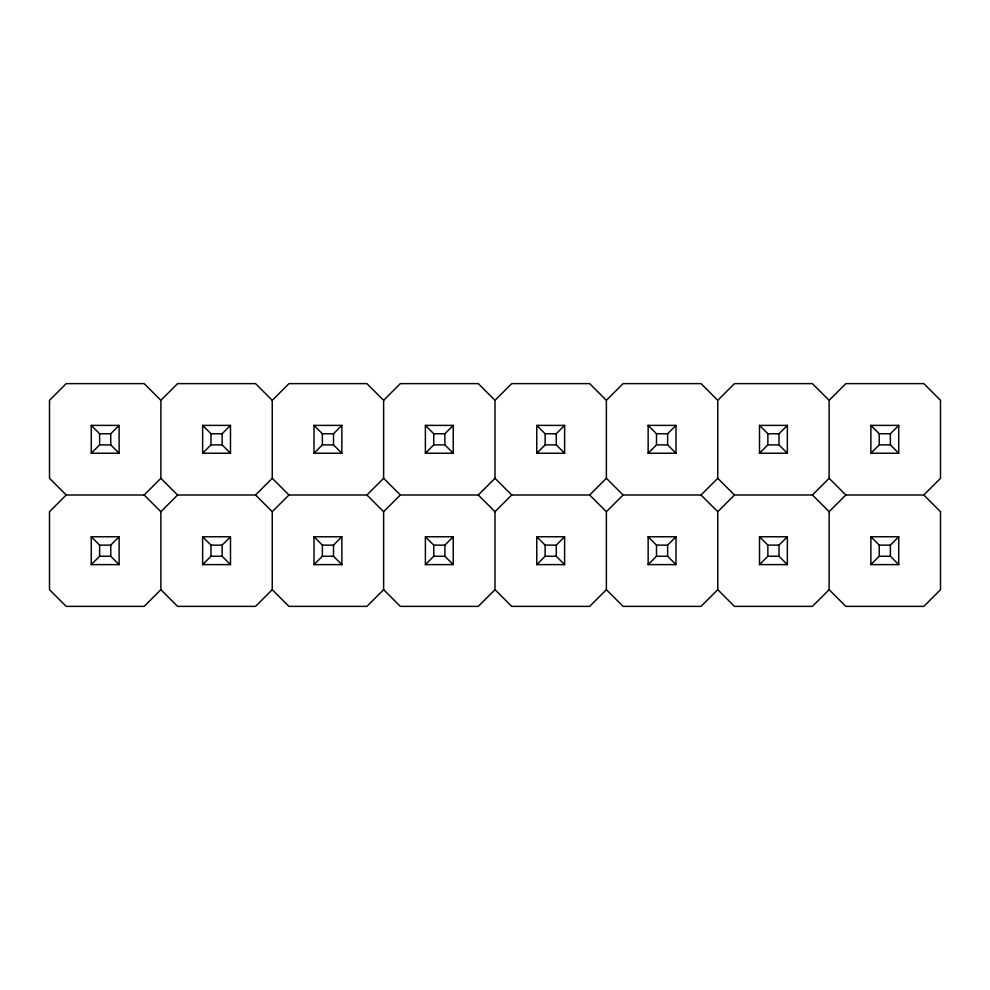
<?xml version="1.0" encoding="UTF-8"?>
<svg xmlns="http://www.w3.org/2000/svg" width="990" height="990" viewBox="0 0 990 990"><rect width="100%" height="100%" fill="white"/><g stroke="black" fill="none" stroke-linecap="round" stroke-linejoin="round"><path stroke-width="1.49" d="M91.266 453.234L99.619 444.881L110.756 444.881L119.109 453.234L119.109 425.391L91.266 425.391L91.266 453.234L119.109 453.234M91.266 425.391L99.619 433.744L110.756 433.744L119.109 425.391M66.206 495L49.5 511.706L49.5 589.669L66.206 606.375L144.169 606.375L160.875 589.669L160.875 511.706L144.169 495L66.206 495L49.5 478.294L49.5 400.331L66.206 383.625L144.169 383.625L160.875 400.331L160.875 478.294L144.169 495M160.875 400.331L177.581 383.625L255.544 383.625L272.25 400.331L272.25 478.294L255.544 495L177.581 495L160.875 511.706M91.266 564.609L99.619 556.256L110.756 556.256L119.109 564.609L119.109 536.766L91.266 536.766L91.266 564.609L119.109 564.609M91.266 536.766L99.619 545.119L110.756 545.119L119.109 536.766M202.641 453.234L210.994 444.881L222.131 444.881L230.484 453.234L202.641 453.234L202.641 425.391L230.484 425.391L230.484 453.234M202.641 425.391L210.994 433.744L222.131 433.744L230.484 425.391M272.25 400.331L288.956 383.625L366.919 383.625L383.625 400.331L383.625 478.294L366.919 495L288.956 495L272.25 478.294M202.641 564.609L210.994 556.256L222.131 556.256L230.484 564.609L202.641 564.609L202.641 536.766L230.484 536.766L230.484 564.609M202.641 536.766L210.994 545.119L222.131 545.119L230.484 536.766M314.016 453.234L322.369 444.881L333.506 444.881L341.859 453.234L341.859 425.391L314.016 425.391L314.016 453.234L341.859 453.234M314.016 425.391L322.369 433.744L333.506 433.744L341.859 425.391M495 478.294L511.706 495L589.669 495L606.375 478.294L606.375 400.331L589.669 383.625L511.706 383.625L495 400.331L495 478.294L478.294 495L400.331 495L383.625 511.706L383.625 589.669L366.919 606.375L288.956 606.375L272.25 589.669L272.25 511.706L288.956 495M383.625 400.331L400.331 383.625L478.294 383.625L495 400.331M272.25 589.669L255.544 606.375L177.581 606.375L160.875 589.669M314.016 564.609L322.369 556.256L333.506 556.256L341.859 564.609L341.859 536.766L314.016 536.766L314.016 564.609L341.859 564.609M314.016 536.766L322.369 545.119L333.506 545.119L341.859 536.766M425.391 453.234L433.744 444.881L444.881 444.881L453.234 453.234L453.234 425.391L425.391 425.391L425.391 453.234L453.234 453.234M425.391 425.391L433.744 433.744L444.881 433.744L453.234 425.391M425.391 564.609L433.744 556.256L444.881 556.256L453.234 564.609L453.234 536.766L425.391 536.766L425.391 564.609L453.234 564.609M425.391 536.766L433.744 545.119L444.881 545.119L453.234 536.766M536.766 453.234L545.119 444.881L556.256 444.881L564.609 453.234L536.766 453.234L536.766 425.391L564.609 425.391L564.609 453.234M536.766 425.391L545.119 433.744L556.256 433.744L564.609 425.391M383.625 589.669L400.331 606.375L478.294 606.375L495 589.669L495 511.706L511.706 495M606.375 400.331L623.081 383.625L701.044 383.625L717.75 400.331L717.75 478.294L701.044 495L623.081 495L606.375 478.294M536.766 564.609L545.119 556.256L556.256 556.256L564.609 564.609L564.609 536.766L536.766 536.766L536.766 564.609L564.609 564.609M536.766 536.766L545.119 545.119L556.256 545.119L564.609 536.766M648.141 453.234L656.494 444.881L667.631 444.881L675.984 453.234L675.984 425.391L648.141 425.391L648.141 453.234L675.984 453.234M648.141 425.391L656.494 433.744L667.631 433.744L675.984 425.391M495 589.669L511.706 606.375L589.669 606.375L606.375 589.669L606.375 511.706L623.081 495M717.75 400.331L734.456 383.625L812.419 383.625L829.125 400.331L829.125 478.294L812.419 495L734.456 495L717.75 478.294M648.141 564.609L656.494 556.256L667.631 556.256L675.984 564.609L675.984 536.766L648.141 536.766L648.141 564.609L675.984 564.609M667.631 556.256L667.631 545.119L675.984 536.766M759.516 453.234L767.869 444.881L779.006 444.881L787.359 453.234L787.359 425.391L759.516 425.391L759.516 453.234L787.359 453.234M779.006 444.881L779.006 433.744L787.359 425.391M606.375 589.669L623.081 606.375L701.044 606.375L717.75 589.669L717.75 511.706L734.456 495M829.125 400.331L845.831 383.625L923.794 383.625L940.5 400.331L940.5 478.294L923.794 495L845.831 495L829.125 478.294M759.516 564.609L767.869 556.256L779.006 556.256L787.359 564.609L787.359 536.766L759.516 536.766L759.516 564.609L787.359 564.609M779.006 556.256L779.006 545.119L787.359 536.766M870.891 453.234L879.244 444.881L890.381 444.881L898.734 453.234L898.734 425.391L870.891 425.391L870.891 453.234L898.734 453.234M890.381 444.881L890.381 433.744L898.734 425.391M717.75 589.669L734.456 606.375L812.419 606.375L829.125 589.669L829.125 511.706L845.831 495M870.891 564.609L879.244 556.256L890.381 556.256L898.734 564.609L898.734 536.766L870.891 536.766L870.891 564.609L898.734 564.609M890.381 556.256L890.381 545.119L898.734 536.766M759.516 425.391L767.869 433.744L779.006 433.744M870.891 425.391L879.244 433.744L890.381 433.744M648.141 536.766L656.494 545.119L667.631 545.119M759.516 536.766L767.869 545.119L779.006 545.119M870.891 536.766L879.244 545.119L890.381 545.119M923.794 495L940.5 511.706L940.5 589.669L923.794 606.375L845.831 606.375L829.125 589.669M812.419 495L829.125 511.706M701.044 495L717.75 511.706M589.669 495L606.375 511.706M478.294 495L495 511.706M383.625 478.294L400.331 495M366.919 495L383.625 511.706M255.544 495L272.25 511.706M160.875 478.294L177.581 495M879.244 433.744L879.244 444.881M879.244 545.119L879.244 556.256M767.869 433.744L767.869 444.881M767.869 545.119L767.869 556.256M667.631 433.744L667.631 444.881M656.494 433.744L656.494 444.881M656.494 545.119L656.494 556.256M556.256 433.744L556.256 444.881M556.256 545.119L556.256 556.256M545.119 433.744L545.119 444.881M545.119 545.119L545.119 556.256M444.881 433.744L444.881 444.881M444.881 545.119L444.881 556.256M433.744 433.744L433.744 444.881M433.744 545.119L433.744 556.256M333.506 433.744L333.506 444.881M333.506 545.119L333.506 556.256M322.369 433.744L322.369 444.881M322.369 545.119L322.369 556.256M222.131 433.744L222.131 444.881M222.131 545.119L222.131 556.256M210.994 433.744L210.994 444.881M210.994 545.119L210.994 556.256M110.756 433.744L110.756 444.881M110.756 545.119L110.756 556.256M99.619 433.744L99.619 444.881M99.619 545.119L99.619 556.256"/></g></svg>
